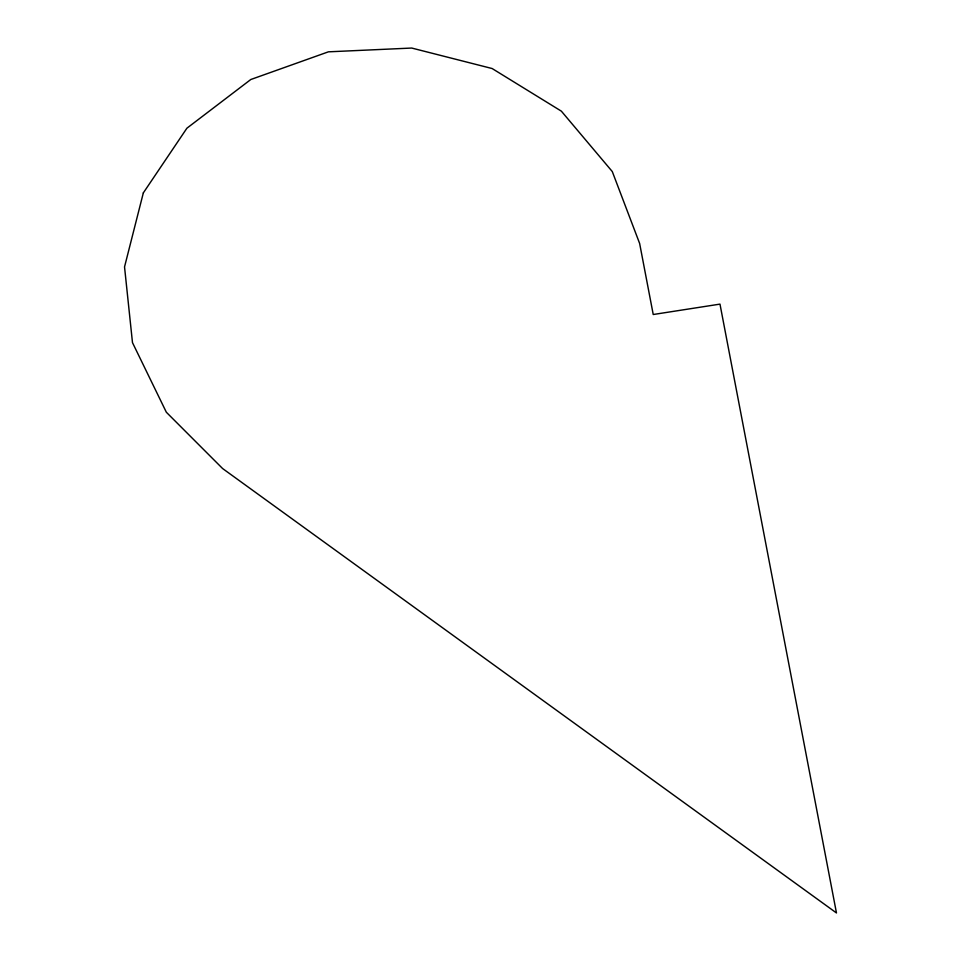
<?xml version="1.0" encoding="UTF-8"?>
<svg xmlns="http://www.w3.org/2000/svg" width="961" height="961" viewBox="0 0 961 961"><rect width="100%" height="100%" fill="white"/><g stroke="black" fill="none" stroke-linecap="round" stroke-linejoin="round"><path stroke-width="1.44" d="M143.333 192.885L124.534 266.906L132.486 342.633L166.337 412.233L222.616 468.548L836.466 912.95L719.981 304.12L653.228 314.511L639.642 243.481L612.289 171.563L561.368 111.164L492.128 68.531L411.704 48.05L328.398 51.834L250.797 79.511L186.914 128.197L143.333 192.885"/></g></svg>
